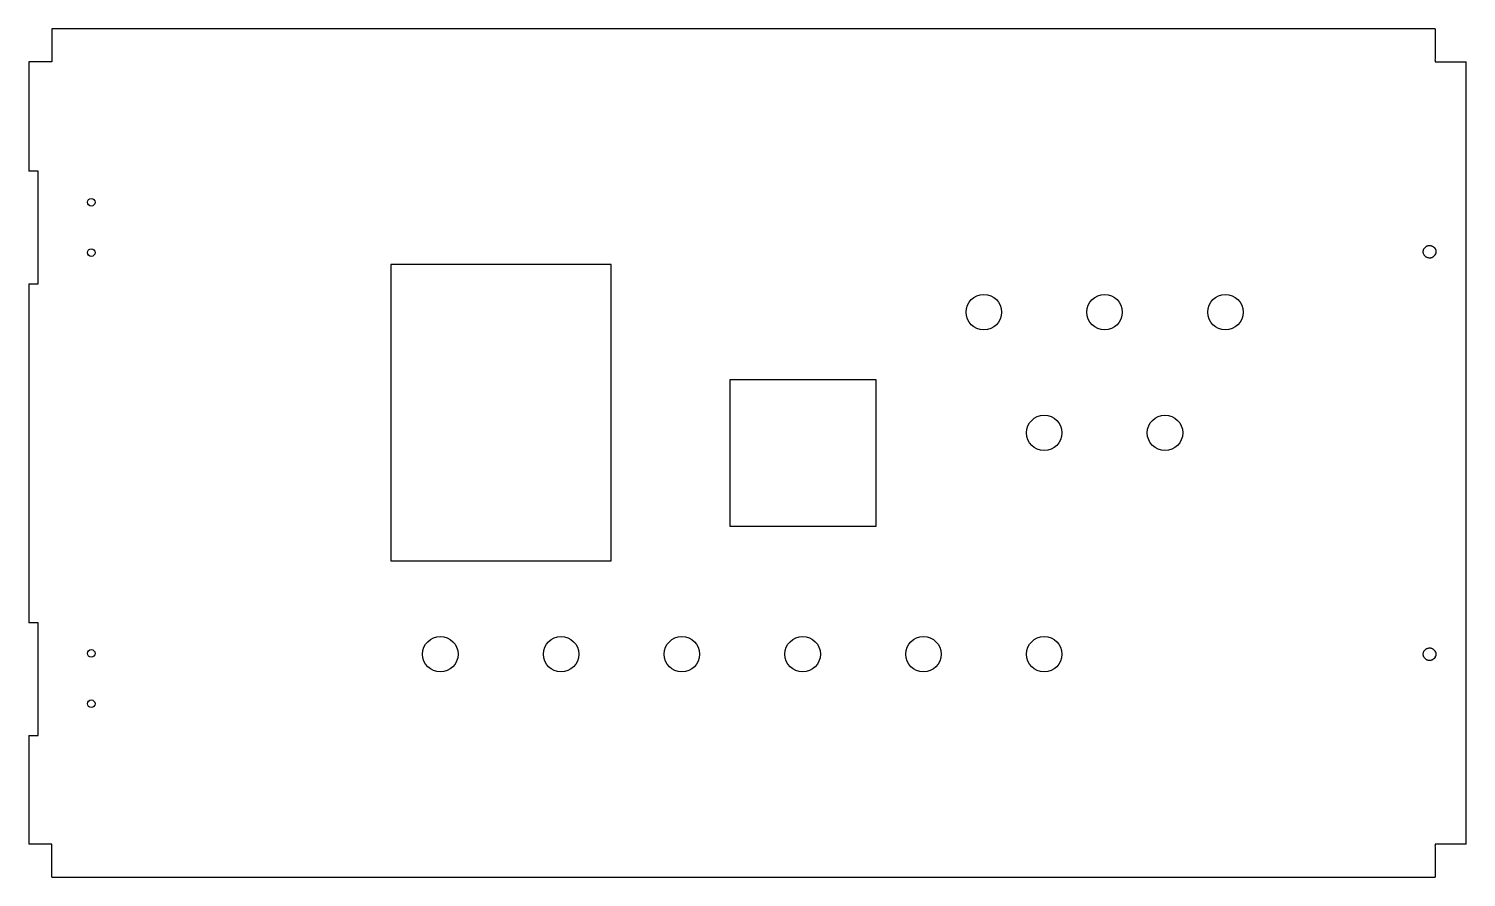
# Model space of a CAD drawing. Header units: inches. Extents: x -450 to 457, y -268 to 268.
import ezdxf

# ---------------------------------------------------------------- set-up
doc = ezdxf.new("R2010")
doc.units = ezdxf.units.IN
doc.header["$MEASUREMENT"] = 0

msp = doc.modelspace()

# ---------------------------------------------------------------- linework, layer by layer
at = {"color": 7, "linetype": 'Continuous', "lineweight": 25}
for p, q in [((-435.74, 267.78), (-435.74, 246.89)), ((437.01, 267.78), (-435.74, 267.78)), ((437.01, 267.78), (437.01, 248.7)), ((-450.28, 246.89), (-450.28, 177.8)), ((-435.74, 246.89), (-450.28, 246.89)), ((437.01, 248.7), (436.75, 247.9)), ((436.75, 247.9), (436.94, 247.96)), ((436.94, 247.96), (436.94, 246.89)), ((436.94, 246.89), (456.63, 246.89)), ((456.63, -246.89), (456.63, 246.89)), ((-444.44, 177.8), (-450.28, 177.8)), ((-444.44, 106.68), (-444.44, 177.8)), ((436.41, 129.64), (437.06, 128.83)), ((-221.74, 118.87), (-221.74, -68.07)), ((-82.8, 118.87), (-221.74, 118.87)), ((-82.8, -68.07), (-82.8, 118.87)), ((437.06, 125.18), (436.42, 124.38)), ((-450.28, 106.68), (-450.28, -107.19)), ((-450.28, 106.68), (-444.44, 106.68)), ((-7.87, 46.1), (-7.87, -46.1)), ((84.33, 46.1), (-7.87, 46.1)), ((84.33, -46.1), (84.33, 46.1)), ((-7.87, -46.1), (84.33, -46.1)), ((-221.74, -68.07), (-82.8, -68.07)), ((-444.44, -107.19), (-450.28, -107.19)), ((-444.44, -178.31), (-444.44, -107.19)), ((436.41, -124.36), (437.06, -125.17)), ((437.06, -128.82), (436.42, -129.62)), ((-450.28, -178.31), (-450.28, -246.89)), ((-450.28, -178.31), (-444.44, -178.31)), ((-435.74, -246.89), (-450.28, -246.89)), ((-435.74, -267.78), (-435.74, -246.89)), ((436.94, -247.96), (436.75, -247.9)), ((436.75, -247.9), (437.01, -248.7)), ((456.63, -246.89), (436.94, -246.89)), ((436.94, -246.89), (436.94, -247.96)), ((437.01, -248.7), (437.01, -267.78)), ((-435.74, -267.78), (437.01, -267.78))]:
    msp.add_line(p, q, dxfattribs=at)
for centre, radius in [((-410.85, 158.24), 2.41), ((-410.85, 126.49), 2.41), ((152.27, 88.9), 11.18), ((228.47, 88.9), 11.18), ((304.67, 88.9), 11.18), ((190.37, 12.7), 11.18), ((266.57, 12.7), 11.18), ((-190.63, -127), 11.18), ((-114.43, -127), 11.18), ((-38.23, -127), 11.18), ((37.97, -127), 11.18), ((114.17, -127), 11.18), ((190.37, -127), 11.18), ((-410.85, -126.49), 2.41), ((-410.85, -158.24), 2.41)]:
    msp.add_circle(centre, radius, dxfattribs=at)
for points in [[(436.42, 124.38), (436.29, 124.24), (436.03, 123.97), (435.57, 123.64), (435.08, 123.37), (434.55, 123.18), (433.99, 123.06), (433.43, 123.02), (432.87, 123.07), (432.32, 123.19), (431.79, 123.39), (431.29, 123.66), (430.84, 124), (430.44, 124.4), (430.11, 124.85), (429.83, 125.35), (429.64, 125.88), (429.52, 126.43), (429.48, 126.99), (429.51, 127.55), (429.63, 128.11), (429.83, 128.64), (430.1, 129.13), (430.43, 129.59), (430.83, 129.99), (431.28, 130.33), (431.77, 130.6), (432.3, 130.81), (432.85, 130.93), (433.41, 130.98), (433.98, 130.94), (434.53, 130.83), (435.06, 130.64), (435.56, 130.37), (436.02, 130.04), (436.28, 129.77), (436.41, 129.64)], [(436.42, -129.62), (436.29, -129.76), (436.03, -130.03), (435.57, -130.36), (435.08, -130.63), (434.55, -130.82), (433.99, -130.94), (433.43, -130.98), (432.87, -130.93), (432.32, -130.81), (431.79, -130.61), (431.29, -130.34), (430.84, -130), (430.44, -129.6), (430.11, -129.15), (429.83, -128.65), (429.64, -128.12), (429.52, -127.57), (429.48, -127.01), (429.51, -126.45), (429.63, -125.89), (429.83, -125.36), (430.1, -124.87), (430.43, -124.41), (430.83, -124.01), (431.28, -123.67), (431.77, -123.4), (432.3, -123.19), (432.85, -123.07), (433.41, -123.02), (433.98, -123.06), (434.53, -123.17), (435.06, -123.36), (435.56, -123.63), (436.02, -123.96), (436.28, -124.23), (436.41, -124.36)]]:
    msp.add_open_spline(points, degree=3, dxfattribs=at)
for points in [[(437.06, 125.18), (437.29, 125.53), (437.46, 125.86), (437.63, 126.32), (437.68, 126.47), (437.74, 126.75), (437.75, 126.87), (437.75, 127.55), (437.52, 128.16), (437.06, 128.83)], [(437.06, -128.82), (437.29, -128.47), (437.46, -128.14), (437.63, -127.68), (437.68, -127.53), (437.74, -127.25), (437.75, -127.13), (437.75, -126.45), (437.52, -125.84), (437.06, -125.17)]]:
    msp.add_open_spline(points, degree=3, knots=[0, 0, 0, 0, 0.25, 0.25, 0.375, 0.375, 0.5, 0.5, 1, 1, 1, 1], dxfattribs=at)

doc.saveas('drawing.dxf')
